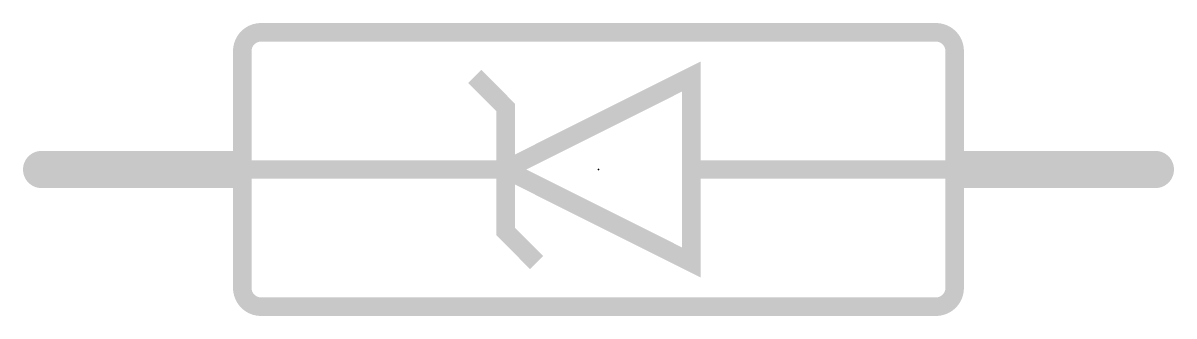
# Model space of a CAD drawing. Extents: x -0.005 to 0.305, y -0.039 to 0.039.
import ezdxf

# ---------------------------------------------------------------- set-up
doc = ezdxf.new("R2010")
doc.units = 0
doc.header["$MEASUREMENT"] = 0
doc.layers.get('0').update_dxf_attribs({"linetype": 'CONTINUOUS'})
doc.layers.add('21', color=251, linetype='CONTINUOUS')
doc.layers.add('23', color=178, linetype='CONTINUOUS')

msp = doc.modelspace()

# ---------------------------------------------------------------- linework, layer by layer
at = {"linetype": 'ByBlock', "const_width": 0.005}
for points in [[(0.05407, -0.03187, 0.414214), (0.05907, -0.03687), (0.24092, -0.03687, 0.414214), (0.24592, -0.03187), (0.24592, 0.03187, 0.414214), (0.24092, 0.03687), (0.05907, 0.03687, 0.414214), (0.05407, 0.03187)], [(-0.0025, 0, 1), (0.0025, 0, 1)], [(0.2975, 0, 1), (0.3025, 0, 1)]]:
    msp.add_lwpolyline(points, format="xyb", close=True, dxfattribs=at)
at = {"linetype": 'ByBlock'}
for points in [[(0.05157, 0, 0.005, 0.005, 0), (0.125, 0, 0.005, 0.005, 0)], [(0.175, 0, 0.005, 0.005, 0), (0.24842, 0, 0.005, 0.005, 0)]]:
    msp.add_lwpolyline(points, format="xyseb", dxfattribs=at)
at = {"layer": '21', "const_width": 0.005}
msp.add_lwpolyline([(0.125, 0), (0.175, 0.025), (0.175, -0.025)], close=True, dxfattribs=at)
at = {"layer": '21'}
for points, const_width in [([(0.11667, 0.025), (0.125, 0.01667), (0.125, -0.01667), (0.13333, -0.025)], 0.005), ([(0, 0), (0.05157, 0)], 0.01), ([(0.24842, 0), (0.3, 0)], 0.01)]:
    msp.add_lwpolyline(points, dxfattribs=dict(at, const_width=const_width))
at = {"layer": '23'}
msp.add_point((0.15, 0), dxfattribs=at)

doc.saveas('drawing.dxf')
